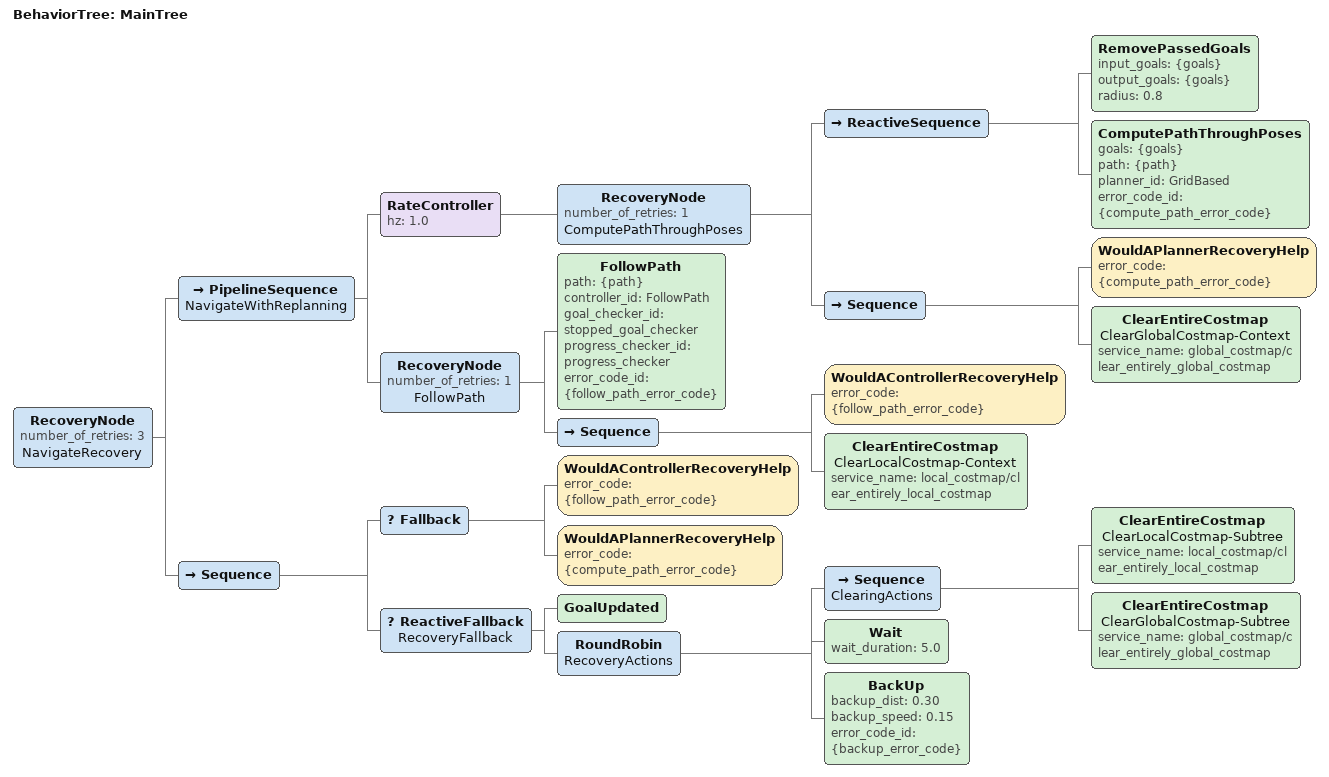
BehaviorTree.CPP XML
<root BTCPP_format="4" main_tree_to_execute="MainTree">
  <BehaviorTree ID="MainTree">
    <RecoveryNode number_of_retries="3" name="NavigateRecovery">
      <PipelineSequence name="NavigateWithReplanning">
        <RateController hz="1.0">
          <RecoveryNode number_of_retries="1" name="ComputePathThroughPoses">
            <ReactiveSequence>
              <RemovePassedGoals input_goals="{goals}" output_goals="{goals}" radius="0.8"/>
              <ComputePathThroughPoses
                goals="{goals}"
                path="{path}"
                planner_id="GridBased"
                error_code_id="{compute_path_error_code}"/>
            </ReactiveSequence>
            <Sequence>
              <WouldAPlannerRecoveryHelp error_code="{compute_path_error_code}"/>
              <ClearEntireCostmap name="ClearGlobalCostmap-Context" service_name="global_costmap/clear_entirely_global_costmap"/>
            </Sequence>
          </RecoveryNode>
        </RateController>
        <RecoveryNode number_of_retries="1" name="FollowPath">
          <FollowPath
            path="{path}"
            controller_id="FollowPath"
            goal_checker_id="stopped_goal_checker"
            progress_checker_id="progress_checker"
            error_code_id="{follow_path_error_code}"/>
          <Sequence>
            <WouldAControllerRecoveryHelp error_code="{follow_path_error_code}"/>
            <ClearEntireCostmap name="ClearLocalCostmap-Context" service_name="local_costmap/clear_entirely_local_costmap"/>
          </Sequence>
        </RecoveryNode>
      </PipelineSequence>
      <Sequence>
        <Fallback>
          <WouldAControllerRecoveryHelp error_code="{follow_path_error_code}"/>
          <WouldAPlannerRecoveryHelp error_code="{compute_path_error_code}"/>
        </Fallback>
        <ReactiveFallback name="RecoveryFallback">
          <GoalUpdated/>
          <RoundRobin name="RecoveryActions">
            <Sequence name="ClearingActions">
              <ClearEntireCostmap name="ClearLocalCostmap-Subtree" service_name="local_costmap/clear_entirely_local_costmap"/>
              <ClearEntireCostmap name="ClearGlobalCostmap-Subtree" service_name="global_costmap/clear_entirely_global_costmap"/>
            </Sequence>
            <Wait wait_duration="5.0"/>
            <BackUp backup_dist="0.30" backup_speed="0.15" error_code_id="{backup_error_code}"/>
          </RoundRobin>
        </ReactiveFallback>
      </Sequence>
    </RecoveryNode>
  </BehaviorTree>
</root>
